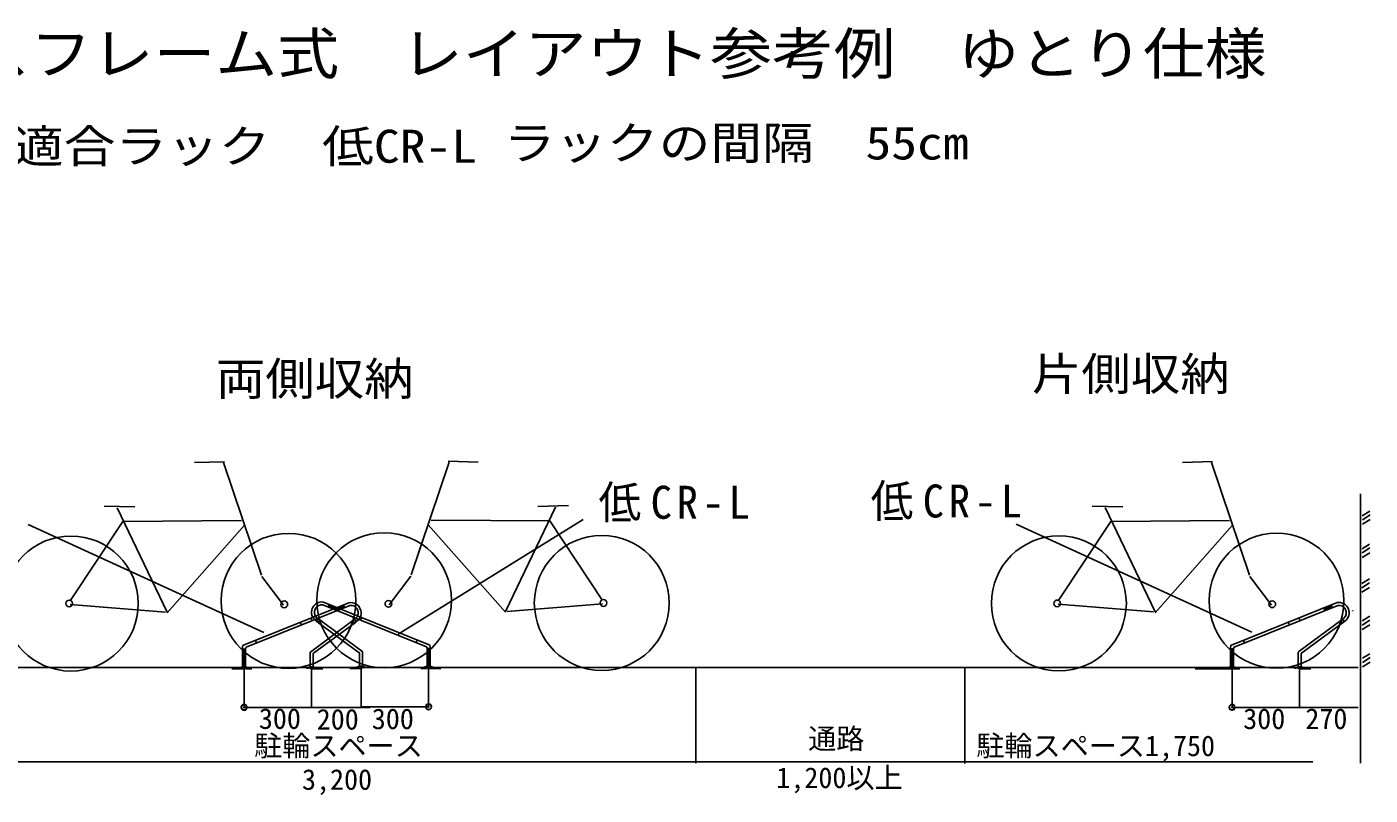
# Model space of a CAD drawing. Units: millimetres, scale not verified. Extents: x -11314 to -2111, y 1572 to 9628.
# Drawn here: x -8086 to -2111, y 6214 to 9628 of the extents above; entities that cross this region are included whole.
import ezdxf
from ezdxf.enums import TextEntityAlignment as Align

# ---------------------------------------------------------------- set-up
doc = ezdxf.new("R2010")
doc.units = ezdxf.units.MM
doc.header["$LTSCALE"] = 50
doc.header["$PDMODE"] = 32
doc.header["$PDSIZE"] = 25
doc.layers.add('0-0', color=7, linetype='Continuous')
doc.styles.add('ＭＳ ゴシック', font='')
doc.styles.get('ＭＳ ゴシック').set_extended_font_data('MS Gothic')

msp = doc.modelspace()

# ---------------------------------------------------------------- linework, layer by layer
at = {"layer": '0-0'}
for p, q in [((-7206.61, 7695.58), (-7339.47, 7691.79)), ((-7042.26, 7191.08), (-7210.41, 7691.79)), ((-6376.08, 7193.53), (-6207.93, 7694.23)), ((-6211.73, 7698.03), (-6078.86, 7694.23)), ((-2811.89, 7696.13), (-2944.75, 7692.33)), ((-2647.53, 7191.63), (-2815.68, 7692.33)), ((-2154.27, 6355.61), (-2154.27, 7553.1)), ((-7605.2, 7494.39), (-7741.86, 7498.19)), ((-7460.95, 7027.47), (-7684.17, 7491.09)), ((-5957.39, 7029.92), (-5734.16, 7493.54)), ((-5813.14, 7496.84), (-5676.48, 7500.63)), ((-3210.47, 7494.94), (-3347.13, 7498.73)), ((-3066.22, 7028.02), (-3289.45, 7491.64)), ((-2111.66, 7476.44), (-2145.5, 7455.84)), ((-8080.25, 7416.81), (-7032.34, 6936.93)), ((-7461.71, 7023.92), (-7117.02, 7413.09)), ((-5611.47, 7439.15), (-6434.12, 6929.88)), ((-5956.63, 7026.36), (-6301.32, 7415.53)), ((-3685.53, 7417.36), (-2637.62, 6937.48)), ((-3066.99, 7024.46), (-2722.29, 7413.63)), ((-2111.18, 7438.91), (-2145.44, 7417.43)), ((-2111.04, 7459.69), (-2145.3, 7437.64)), ((-2112.91, 7328.92), (-2146.75, 7308.32)), ((-2112.43, 7291.39), (-2146.69, 7269.91)), ((-2112.29, 7312.17), (-2146.55, 7290.13)), ((-6944.68, 7057.84), (-7040.8, 7185.06)), ((-6473.66, 7060.29), (-6377.54, 7187.5)), ((-2549.96, 7058.39), (-2646.08, 7185.6)), ((-2113.8, 7174.42), (-2147.64, 7153.82)), ((-2113.32, 7136.89), (-2147.58, 7115.41)), ((-2113.18, 7157.67), (-2147.44, 7135.63)), ((-7893.7, 7061.64), (-7468.54, 7027.47)), ((-6652.8, 7069.17), (-7122.3, 6879.92)), ((-6648.72, 7056.81), (-7109.63, 6871.01)), ((-6769.62, 7059.25), (-6308.7, 6873.46)), ((-6766.57, 7071.76), (-6765.27, 7071.53)), ((-6765.53, 7071.62), (-6296.04, 6882.37)), ((-6743.21, 7057.65), (-6744.21, 7053.66)), ((-6744.1, 7053.7), (-6710.17, 7040.25)), ((-6742.93, 7057.8), (-6708.8, 7044.34)), ((-6675.41, 7055.35), (-6709.53, 7041.9)), ((-6674.24, 7051.26), (-6708.17, 7037.8)), ((-6675.12, 7055.2), (-6674.13, 7051.21)), ((-6651.76, 7069.32), (-6653.07, 7069.09)), ((-5524.64, 7064.08), (-5949.8, 7029.92)), ((-3498.98, 7062.18), (-3073.82, 7028.02)), ((-2258.08, 7069.72), (-2727.57, 6880.47)), ((-2253.99, 7057.35), (-2714.91, 6871.56)), ((-2280.68, 7055.9), (-2314.81, 7042.44)), ((-2279.51, 7051.8), (-2313.44, 7038.35)), ((-2280.4, 7055.75), (-2279.4, 7051.76)), ((-2257.04, 7069.86), (-2258.34, 7069.63)), ((-6821.71, 7000.91), (-6817.94, 6988.87)), ((-6796.36, 7002.27), (-6798.16, 7004.09)), ((-6796.37, 7002.27), (-6792.04, 6998.39)), ((-6792.02, 6998.37), (-6790.46, 6997.28)), ((-6790.52, 6997.32), (-6786.43, 6994.6)), ((-6786.44, 6994.61), (-6782.06, 6991.47)), ((-6783.06, 6992.2), (-6595.04, 6853.49)), ((-6711.6, 7034.02), (-6711.57, 7034.11)), ((-6710.03, 7039.87), (-6708.81, 7044.43)), ((-6708.31, 7037.43), (-6709.53, 7041.99)), ((-6706.74, 7031.58), (-6706.76, 7031.66)), ((-6631.9, 6992.17), (-6636.28, 6989.02)), ((-6627.82, 6994.87), (-6631.9, 6992.15)), ((-6626.32, 6995.93), (-6627.88, 6994.83)), ((-6621.97, 6999.82), (-6626.3, 6995.94)), ((-6621.98, 6999.83), (-6620.18, 7001.64)), ((-6596.63, 7003.35), (-6600.4, 6991.32)), ((-6599.47, 6990.7), (-6599.47, 6990.52)), ((-6599.27, 7025.63), (-6599.07, 7025.63)), ((-2426.99, 7001.45), (-2423.21, 6989.42)), ((-2313.58, 7037.97), (-2314.81, 7042.53)), ((-2312.02, 7032.12), (-2312.04, 7032.21)), ((-2237.17, 6992.71), (-2241.55, 6989.57)), ((-2233.09, 6995.42), (-2237.18, 6992.7)), ((-2231.59, 6996.47), (-2233.15, 6995.38)), ((-2227.25, 7000.37), (-2231.58, 6996.49)), ((-2227.25, 7000.37), (-2225.45, 7002.19)), ((-2188.09, 7031.99), (-2187.9, 7031.99)), ((-2112.49, 7008.7), (-2146.33, 6988.1)), ((-2111.87, 6991.95), (-2146.13, 6969.9)), ((-6868.44, 6982.03), (-6865.37, 6969.75)), ((-6635.28, 6989.75), (-6823.3, 6851.05)), ((-6818.87, 6988.25), (-6818.87, 6988.08)), ((-6624.18, 6981.78), (-6810.61, 6844.25)), ((-6800.65, 6989.15), (-6793.4, 6983.65)), ((-6794.16, 6984.23), (-6607.73, 6846.7)), ((-6617.69, 6986.71), (-6624.93, 6981.21)), ((-2473.71, 6982.57), (-2470.65, 6970.3)), ((-2240.55, 6990.3), (-2428.58, 6851.59)), ((-2424.14, 6988.8), (-2424.14, 6988.62)), ((-2229.46, 6982.33), (-2415.89, 6844.8)), ((-2222.97, 6987.25), (-2230.21, 6981.75)), ((-2112.01, 6971.17), (-2146.27, 6949.69)), ((-7125.79, 6875.17), (-7125.89, 6873.33)), ((-7125.88, 6873.48), (-7125.88, 6774.27)), ((-7068.01, 6901.66), (-7064.61, 6889.26)), ((-6350.33, 6904.11), (-6353.73, 6891.7)), ((-6292.55, 6877.61), (-6292.45, 6875.77)), ((-6292.46, 6875.92), (-6292.46, 6776.72)), ((-2731.06, 6875.71), (-2731.16, 6873.87)), ((-2731.16, 6874.02), (-2731.16, 6774.82)), ((-2673.29, 6902.21), (-2669.89, 6889.8)), ((-7119.38, 6865.79), (-7119.38, 6774.55)), ((-7112.88, 6864.99), (-7112.88, 6774.62)), ((-7112.74, 6865.98), (-7112.78, 6865.97)), ((-6825.84, 6846.6), (-6825.88, 6846.09)), ((-6825.88, 6846.35), (-6825.88, 6774.59)), ((-6825.77, 6846.95), (-6825.79, 6846.85)), ((-6823.28, 6851.06), (-6823.63, 6850.77)), ((-6812.88, 6840.14), (-6812.88, 6774.6)), ((-6605.46, 6842.58), (-6605.46, 6777.05)), ((-6595.06, 6853.51), (-6594.71, 6853.22)), ((-6592.57, 6849.39), (-6592.55, 6849.3)), ((-6592.5, 6849.04), (-6592.46, 6848.53)), ((-6592.46, 6848.8), (-6592.46, 6777.03)), ((-6305.6, 6868.42), (-6305.56, 6868.41)), ((-6305.46, 6867.44), (-6305.46, 6777.07)), ((-6298.96, 6868.24), (-6298.96, 6776.99)), ((-2724.66, 6866.34), (-2724.66, 6775.09)), ((-2718.16, 6865.54), (-2718.16, 6775.17)), ((-2718.02, 6866.52), (-2718.05, 6866.51)), ((-2431.11, 6847.14), (-2431.16, 6846.63)), ((-2431.16, 6846.9), (-2431.16, 6775.13)), ((-2431.04, 6847.49), (-2431.06, 6847.4)), ((-2428.55, 6851.61), (-2428.91, 6851.31)), ((-2418.16, 6840.68), (-2418.16, 6775.15)), ((-2111.37, 6842.46), (-2145.21, 6821.86)), ((-2110.75, 6825.71), (-2145.01, 6803.66)), ((-6761.32, 6780.68), (-11276.37, 6780.68)), ((-7125.9, 6784.1), (-7138.35, 6779.64)), ((-7138.33, 6779.62), (-7100.45, 6779.62)), ((-7138.32, 6779.62), (-7138.32, 6774.62)), ((-7125.52, 6784.12), (-7112.7, 6784.12)), ((-7100.41, 6779.61), (-7112.87, 6784.11)), ((-7100.45, 6779.59), (-7100.45, 6774.64)), ((-2164.18, 6781.22), (-7086.45, 6781.22)), ((-6825.89, 6784.12), (-6838.36, 6779.62)), ((-6838.31, 6779.63), (-6838.31, 6774.65)), ((-6838.31, 6779.62), (-6800.4, 6779.62)), ((-6825.89, 6784.12), (-6812.75, 6784.12)), ((-6819, 6602.19), (-6819, 6774.76)), ((-6800.39, 6779.63), (-6812.9, 6784.11)), ((-6800.39, 6779.62), (-6800.39, 6774.66)), ((-6617.95, 6782.06), (-6617.95, 6777.11)), ((-6617.94, 6782.07), (-6605.44, 6786.55)), ((-6580.03, 6782.07), (-6617.93, 6782.07)), ((-6592.45, 6786.57), (-6605.59, 6786.57)), ((-6599.34, 6605.67), (-6599.34, 6777.21)), ((-6592.45, 6786.56), (-6579.98, 6782.06)), ((-6317.93, 6782.06), (-6305.47, 6786.55)), ((-6280.01, 6782.07), (-6317.89, 6782.07)), ((-6317.89, 6782.03), (-6317.89, 6777.08)), ((-6292.82, 6786.57), (-6305.64, 6786.57)), ((-6292.44, 6786.54), (-6279.99, 6782.09)), ((-6280.02, 6782.06), (-6280.02, 6777.07)), ((-5109.46, 6358.27), (-5109.46, 6777.24)), ((-5109.34, 6355.88), (-5109.34, 6778.62)), ((-3914.27, 6353.98), (-3914.27, 6776.72)), ((-2705.72, 6775.17), (-2857.97, 6775.17)), ((-2731.18, 6784.64), (-2743.62, 6780.19)), ((-2743.6, 6780.17), (-2705.72, 6780.17)), ((-2743.59, 6780.16), (-2743.59, 6775.17)), ((-2730.79, 6784.67), (-2717.97, 6784.67)), ((-2705.68, 6780.16), (-2718.14, 6784.65)), ((-2705.72, 6780.13), (-2705.72, 6775.18)), ((-2431.16, 6784.66), (-2443.64, 6780.16)), ((-2443.58, 6780.18), (-2443.58, 6775.2)), ((-2443.58, 6780.17), (-2405.68, 6780.17)), ((-2431.16, 6784.67), (-2418.02, 6784.67)), ((-2424.27, 6602.73), (-2424.27, 6775.31)), ((-2405.67, 6780.17), (-2418.17, 6784.65)), ((-2405.66, 6780.16), (-2405.66, 6775.21)), ((-2110.89, 6804.93), (-2145.15, 6783.44))]:
    msp.add_line(p, q, dxfattribs=at)
at = {"layer": '0-0', "color": 4}
for p, q in [((-6599.57, 7027.24), (-6599.57, 7027.36)), ((-2188.4, 7033.61), (-2188.4, 7033.72)), ((-7174.26, 6774.62), (-7119.72, 6774.62)), ((-7146.66, 6774.62), (-7120.64, 6774.62)), ((-7119.72, 6604.78), (-7119.72, 6775.41)), ((-7119.72, 6603.23), (-7119.72, 6774.53)), ((-7119.38, 6774.47), (-7119.38, 6775.41)), ((-7085.48, 6774.62), (-7112.88, 6774.62)), ((-6819.38, 6739.91), (-6819.38, 6775.41)), ((-6769.22, 6774.64), (-6818.94, 6774.64)), ((-6649.12, 6777.08), (-6599.4, 6777.08)), ((-6598.96, 6742.35), (-6598.96, 6777.85)), ((-6332.86, 6777.06), (-6305.45, 6777.06)), ((-6298.96, 6776.91), (-6298.96, 6777.85)), ((-6298.62, 6607.22), (-6298.62, 6777.86)), ((-6244.08, 6777.07), (-6298.62, 6777.07)), ((-6298.62, 6605.68), (-6298.62, 6776.98)), ((-6271.68, 6777.06), (-6297.7, 6777.06)), ((-2888.32, 6775.17), (-2724.26, 6775.17)), ((-2779.53, 6775.17), (-2724.99, 6775.17)), ((-2751.94, 6775.16), (-2725.91, 6775.16)), ((-2724.99, 6605.32), (-2724.99, 6775.96)), ((-2724.99, 6603.78), (-2724.99, 6775.08)), ((-2724.66, 6775.01), (-2724.66, 6775.95)), ((-2690.75, 6775.16), (-2718.16, 6775.16)), ((-2424.66, 6740.45), (-2424.66, 6775.95)), ((-2374.5, 6775.18), (-2424.21, 6775.18)), ((-7119.72, 6603.23), (-6558.9, 6603.23)), ((-6298.62, 6605.68), (-6599.24, 6605.68)), ((-2724.99, 6603.78), (-2164.17, 6603.78)), ((-11278.07, 6362.51), (-2366.31, 6362.51))]:
    msp.add_line(p, q, dxfattribs=at)
at = {"layer": '0-0'}
for points in [[(-7130.69, 7433.65), (-7658.35, 7429.86), (-7893.7, 7076.82)], [(-6287.65, 7436.1), (-5759.99, 7432.3), (-5524.64, 7079.27)], [(-2735.96, 7434.2), (-3263.62, 7430.4), (-3498.98, 7077.37)]]:
    msp.add_lwpolyline(points, dxfattribs=at)
for centre, radius in [((-7889.91, 7065.43), 300), ((-6921.84, 7077.27), 300), ((-6496.5, 7079.71), 300), ((-5528.43, 7067.88), 300), ((-3495.18, 7065.98), 300), ((-2527.11, 7077.81), 300), ((-7897.5, 7065.43), 15), ((-6940.88, 7061.64), 15), ((-6477.45, 7064.08), 15), ((-5520.84, 7067.88), 15), ((-3502.77, 7065.98), 15), ((-2546.16, 7062.18), 15), ((-6789.62, 6989.03), 6), ((-6628.72, 6986.59), 6), ((-2233.99, 6987.13), 6), ((-7119.42, 6810.72), 6), ((-6298.92, 6813.16), 6), ((-2724.69, 6811.26), 6)]:
    msp.add_circle(centre, radius, dxfattribs=at)
for centre, radius, start, end in [((-6773.46, 7026.23), 46, 80.30468, 234.63824), ((-6773.93, 7026.51), 33, 81.83428, 227.07522), ((-6739.4, 7021.35), 30, 85.12434, 85.12458), ((-6739.4, 7021.35), 30, 85.12639, 85.12752), ((-6739.4, 7021.35), 30, 85.12843, 85.13026), ((-6644.88, 7023.78), 46, 305.36176, 99.69532), ((-6644.41, 7024.06), 33, 312.92478, 98.16572), ((-2250.16, 7024.33), 46, 305.36176, 99.69532), ((-2249.69, 7024.61), 33, 312.92478, 98.16572), ((-6678.94, 7018.9), 30, 94.87542, 94.87566), ((-6678.94, 7018.9), 30, 94.87248, 94.87361), ((-6678.94, 7018.9), 30, 94.86974, 94.87157), ((-6640.53, 7029.83), 41, 354.34052, 354.68203), ((-2284.21, 7019.45), 30, 94.87542, 94.87566), ((-2284.21, 7019.45), 30, 94.87248, 94.87361), ((-2284.21, 7019.45), 30, 94.86974, 94.87157), ((-2229.35, 7036.2), 41, 354.34052, 354.68203), ((-7119.83, 6874.45), 6, 105.45754, 173.2126), ((-7106.81, 6865.64), 6, 106.50436, 187.83926), ((-6311.52, 6868.08), 6, 352.16074, 73.49564), ((-6298.51, 6876.9), 6, 6.7874, 74.54246), ((-2725.1, 6875), 6, 105.45754, 173.2126), ((-2712.09, 6866.18), 6, 106.50436, 187.83926), ((-7106.75, 6864.51), 6, 184.27231, 185.13105), ((-6819.86, 6846.1), 6, 127.50457, 175.55521), ((-6819.63, 6846.59), 6, 119.44752, 119.75504), ((-6806.89, 6839.55), 6, 121.82013, 186.5627), ((-6806.88, 6837.8), 6, 174.04906, 187.50032), ((-6611.44, 6842), 6, 353.4373, 58.17987), ((-6611.46, 6840.24), 6, 352.49968, 5.95094), ((-6598.7, 6849.03), 6, 60.24496, 60.55248), ((-6598.48, 6848.55), 6, 4.44479, 52.49543), ((-6311.59, 6866.96), 6, 354.86895, 355.72769), ((-2712.03, 6865.06), 6, 184.27231, 185.13105), ((-2425.13, 6846.65), 6, 127.50457, 175.55521), ((-2424.91, 6847.13), 6, 119.44752, 119.75504), ((-2412.17, 6840.1), 6, 121.82013, 186.5627), ((-2412.16, 6838.34), 6, 174.04906, 187.50032)]:
    msp.add_arc(centre, radius, start, end, dxfattribs=at)
at = {"layer": '0-0', "color": 4}
for p in [(-7119.72, 6604.78), (-7119.72, 6603.23), (-6298.62, 6607.22), (-6298.62, 6605.68), (-2724.99, 6605.32), (-2724.99, 6603.78)]:
    msp.add_point(p, dxfattribs=at)

# ---------------------------------------------------------------- texts
at = {"layer": '0-0', "color": 3, "style": 'ＭＳ ゴシック', "width": 1.1}
msp.add_text('サイクルラック\u3000ベースフレーム式\u3000レイアウト参考例\u3000ゆとり仕様', height=183.3, dxfattribs=at).set_placement((-11097.14, 9362.8), align=Align.BOTTOM_LEFT)
at = {"layer": '0-0', "style": 'ＭＳ ゴシック'}
for s, width, p in [('直角置\u3000適合ラック\u3000低CR-L', 1.15, (-9071.76, 8980.34)), ('ラックの間隔\u300055㎝', 1.15, (-5965.24, 8994.85)), ('両側収納', 1.1, (-7245.08, 7947.11)), ('片側収納', 1.1, (-3615.25, 7968.85))]:
    msp.add_text(s, height=146.6, dxfattribs=dict(at, width=width)).set_placement(p, align=Align.BOTTOM_LEFT)
at = {"layer": '0-0', "color": 4, "style": 'ＭＳ ゴシック'}
for s, p in [('300', (-7053.64, 6480.63)), ('200', (-6796.47, 6477.6)), ('300', (-6551.41, 6479.62)), ('300', (-2675.22, 6480.05)), ('270', (-2398.95, 6480.05)), ('通路', (-4610.34, 6391.21)), ('駐輪スペース', (-7074.46, 6359.72)), ('駐輪スペース1,750', (-3862.45, 6359.72)), ('1,200以上', (-4752.05, 6218.02)), ('3,200', (-6861.9, 6210.15))]:
    msp.add_text(s, height=91.64, dxfattribs=at).set_placement(p, align=Align.BOTTOM_LEFT)
at = {"layer": '0-0', "char_height": 146.6, "attachment_point": 7, "style": 'ＭＳ ゴシック'}
for insert in [(-5542.92, 7426.41), (-4332.57, 7432.15)]:
    msp.add_mtext('\\T1.22;\\W0.95;低CR-L', dxfattribs=dict(at, insert=insert))

doc.saveas('drawing.dxf')
